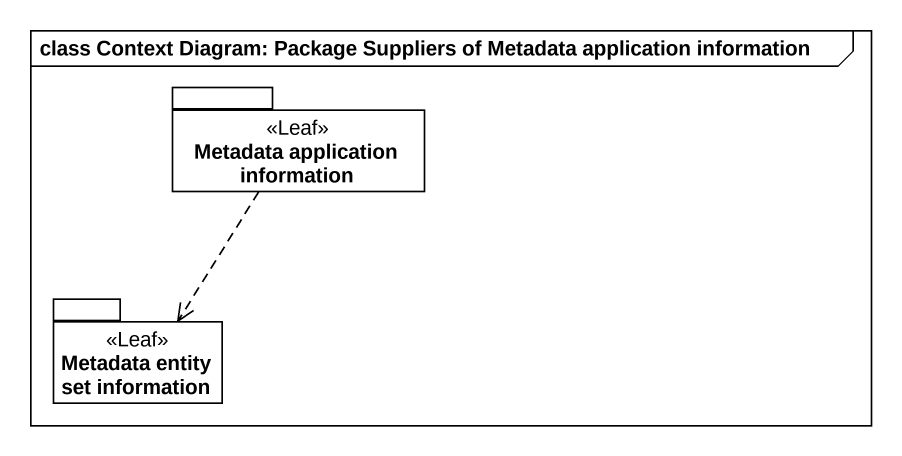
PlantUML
@startuml
mainframe class Context Diagram: Package Suppliers of Metadata application information
package "Metadata application information" as Metadata_application <<Leaf>> {
}
package "Metadata entity set information" as Metadata_entity_set <<Leaf>> {
}
Metadata_application ..> Metadata_entity_set
@enduml
